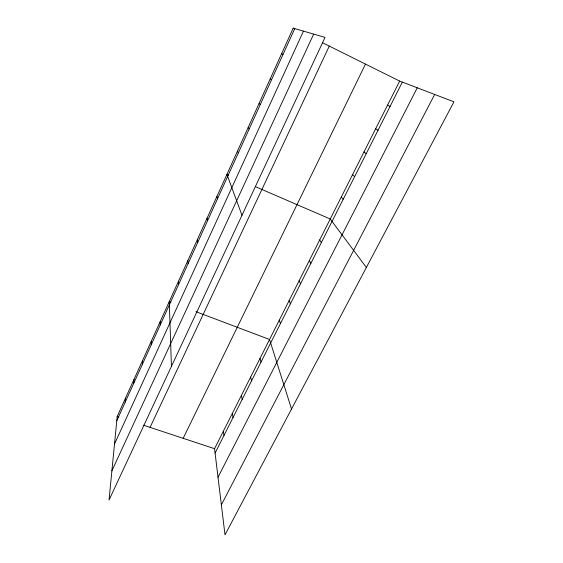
<?xml version="1.0" encoding="UTF-8"?>
<svg xmlns="http://www.w3.org/2000/svg" width="563" height="563" viewBox="0 0 563 563"><rect width="100%" height="100%" fill="white"/><g stroke="black" fill="none" stroke-linecap="round" stroke-linejoin="round"><path stroke-width="0.84" d="M151.25 344.781L151.327 341.185M142.418 364.247L142.58 360.482M133.727 383.389L133.98 379.469M125.183 402.214L125.514 398.14M117.188 416.514L109.046 500.007L325.034 37.39L293.196 28.15L117.188 416.514L118.842 417.056M116.773 420.737L294.759 28.6M114.507 444.031L303.45 31.127M111.896 470.816L313.654 34.09M150.068 427.38L329.292 46.096M183.165 438.324L365.478 64.091M214.559 448.704L399.667 81.093L453.954 101.819L225.003 534.85L214.559 448.704L143.53 425.22M215.087 453.088L402.348 82.114M218.015 477.22L417.26 87.807M221.365 504.856L434.664 94.45M170.892 302.218L169.266 301.606L171.426 366.4M195.952 311.684L269.55 339.482L291.528 409.02M228.529 175.051L226.931 174.361L241.977 215.291M255.581 186.74L330.228 218.986L366.372 267.46M293.196 28.15L294.709 28.903M322.275 42.612L399.667 81.093M387.555 105.14L390.075 106.421M281.62 53.696L283.027 54.435M375.669 128.744L378.04 130.271M364.001 151.926L366.217 153.685M270.261 78.75L271.528 79.77M352.537 174.678L354.62 176.669M259.121 103.332L260.254 104.619M341.284 197.029L343.226 199.246M248.192 127.456L249.191 128.997M319.685 239.929L321.367 242.547M309.319 260.514L310.875 263.322M237.459 151.13L238.332 152.918M299.129 280.754L300.565 283.745M289.108 300.656L290.431 303.83M279.248 320.227L280.465 323.57M216.896 196.508L217.522 198.76M260.015 358.427L261.021 362.093M250.634 377.062L251.534 380.884M207.036 218.268L207.55 220.731M241.393 395.402L242.203 399.371M232.308 413.453L233.019 417.563M197.346 239.648L197.754 242.315M223.363 431.216L223.983 435.466M187.824 260.655L188.133 263.526M178.464 281.303L178.668 284.364M160.223 321.564L160.237 324.985"/></g></svg>
